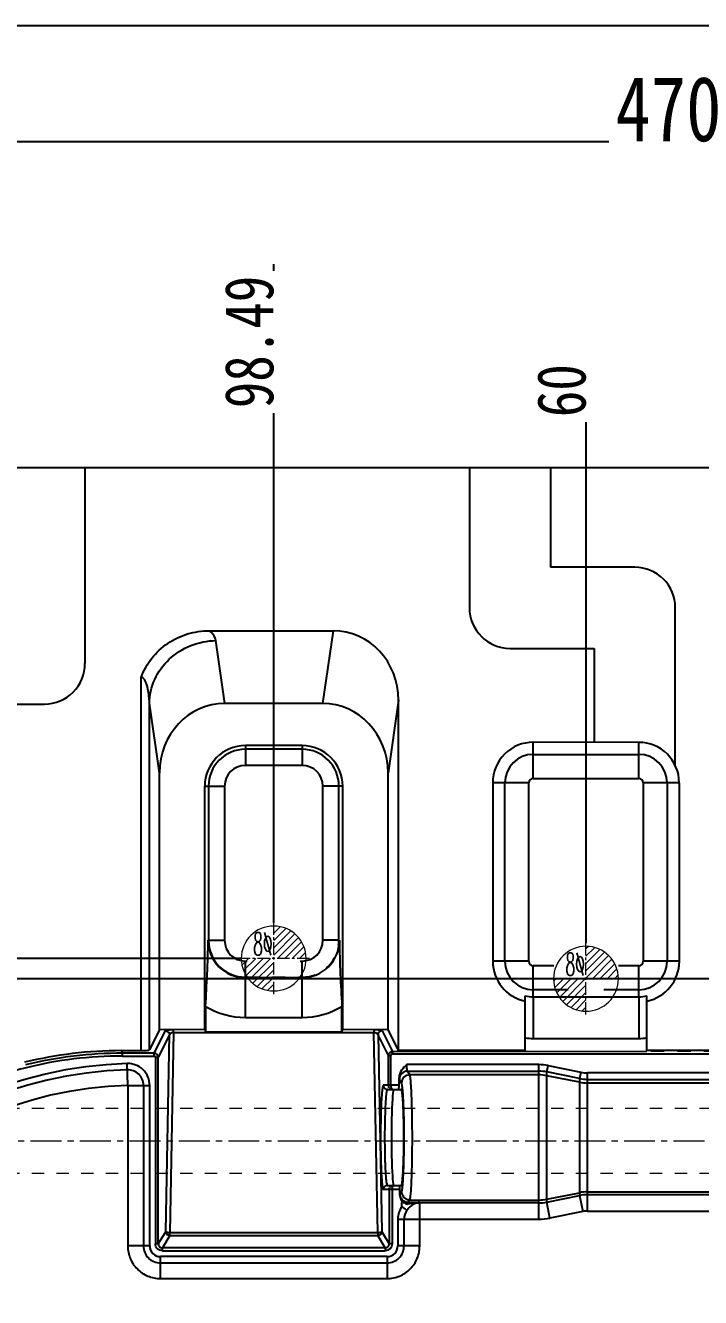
# Model space of a CAD drawing. Header units: millimetres. Extents: x 4797 to 6967, y -10922 to -3169.
# Drawn here: x 5424.9 to 5508.1, y -5770.3 to -5613.5 of the extents above; entities that cross this region are included whole.
import ezdxf
from ezdxf.enums import TextEntityAlignment as Align

# ---------------------------------------------------------------- set-up
doc = ezdxf.new("R2010")
doc.units = ezdxf.units.MM
doc.header["$LTSCALE"] = 16.335
doc.header["$PDMODE"] = 3
doc.header["$PDSIZE"] = 0.3125
doc.linetypes.add('CENTER', pattern=[0.6, 0.375, -0.075, 0.075, -0.075])
doc.linetypes.add('HIDDEN', pattern=[0.2, 0.1, -0.1])
doc.layers.get('0').update_dxf_attribs({"linetype": 'CONTINUOUS'})
doc.layers.get('Defpoints').update_dxf_attribs({"linetype": 'CONTINUOUS'})
doc.layers.add('cool', color=153, linetype='HIDDEN', lineweight=9)
doc.layers.add('epin', color=13, linetype='CONTINUOUS', lineweight=9)
doc.layers.add('DEFAULT_2', color=8, linetype='HIDDEN')
doc.styles.get("Standard").update_dxf_attribs({"font": 'txt', "width": 0.8})
doc.styles.add('TXT05', font='txt.shx', dxfattribs={"width": 0.5, "bigfont": 'gbcbig.shx'})
doc.dimstyles.new('ISO-25', dxfattribs={"dimtxt": 8, "dimasz": 6, "dimexe": 0, "dimexo": 0, "dimgap": 0, "dimtad": 1, "dimdsep": 46, "dimtxsty": 'Standard', "dimcen": 0, "dimclrd": 4, "dimclre": 4, "dimclrt": 6, "dimazin": 0, "dimtfac": 1, "dimtofl": 0, "dimtmove": 0, "dimatfit": 3, "dimfxl": 0, "dimarcsym": 0})

# ---------------------------------------------------------------- blocks, each defined once
blk = doc.blocks.new('147')
at = {"layer": 'cool', "ltscale": 0.932966}
for p, q in [((229.57, -3849.57), (-211.77, -3849.57)), ((229.57, -3857.57), (-211.77, -3857.57))]:
    blk.add_line(p, q, dxfattribs=at)
at = {"layer": 'cool', "color": 1, "linetype": 'CENTER', "ltscale": 0.621977}
blk.add_line((243.9, -3853.57), (-226.1, -3853.57), dxfattribs=at)
blk = doc.blocks.new('*D199')
at = {"color": 4, "lineweight": -2, "transparency": 16777216}
for p, q in [((5318.98, -5723.85), (5318.98, -5627.83)), ((5782.98, -5627.83), (5324.98, -5627.83)), ((5788.98, -5723.85), (5788.98, -5627.83))]:
    blk.add_line(p, q, dxfattribs=at)
at = {"color": 4, "transparency": 16777216}
for points in [[(5324.98, -5626.83), (5324.98, -5628.83), (5318.98, -5627.83)], [(5782.98, -5626.83), (5782.98, -5628.83), (5788.98, -5627.83)]]:
    blk.add_solid(points, dxfattribs=at)
at = {"layer": 'Defpoints', "color": 0, "transparency": 16777216}
for p in [(5318.98, -5627.83), (5318.98, -5723.85), (5788.98, -5723.85)]:
    blk.add_point(p, dxfattribs=at)
at = {"color": 6, "transparency": 16777216, "insert": (5504.14, -5623.83), "char_height": 8, "attachment_point": 5, "bg_fill": 3, "box_fill_scale": 1.1, "bg_fill_color": 256, "bg_fill_true_color": 13158600, "bg_fill_transparency": 0}
blk.add_mtext('470', dxfattribs=at)
blk = doc.blocks.new('*D150')
at = {"color": 4, "lineweight": -2, "transparency": 16777216}
for p, q in [((5335.25, -5766.99), (5323.25, -5767.99)), ((5378.08, -5766.99), (5335.25, -5766.99)), ((5323.25, -5767.99), (5304.85, -5767.99))]:
    blk.add_line(p, q, dxfattribs=at)
at = {"layer": 'Defpoints', "color": 0, "transparency": 16777216}
for p in [(5378.08, -5766.99), (5553.98, -5857.99)]:
    blk.add_point(p, dxfattribs=at)
at = {"color": 6, "transparency": 16777216, "insert": (5308.05, -5764.99), "char_height": 6, "attachment_point": 5, "bg_fill": 3, "box_fill_scale": 1.1, "bg_fill_color": 256, "bg_fill_true_color": 13158600, "bg_fill_transparency": 0}
blk.add_mtext('91', dxfattribs=at)
at = {"layer": 'Defpoints', "color": 0, "transparency": 16777216}
blk.add_point((5311.25, -5767.99), dxfattribs=at)
blk = doc.blocks.new('*D151')
at = {"color": 4, "lineweight": -2, "transparency": 16777216}
blk.add_line((5350.16, -5750.99), (5300.85, -5750.99), dxfattribs=at)
at = {"layer": 'Defpoints', "color": 0, "transparency": 16777216}
for p in [(5350.16, -5750.99), (5553.98, -5857.99)]:
    blk.add_point(p, dxfattribs=at)
at = {"color": 6, "transparency": 16777216, "insert": (5306.05, -5747.99), "char_height": 6, "attachment_point": 5, "bg_fill": 3, "box_fill_scale": 1.1, "bg_fill_color": 256, "bg_fill_true_color": 13158600, "bg_fill_transparency": 0}
blk.add_mtext('107', dxfattribs=at)
at = {"layer": 'Defpoints', "color": 0, "transparency": 16777216}
blk.add_point((5311.25, -5750.99), dxfattribs=at)
blk = doc.blocks.new('*D152')
at = {"color": 4, "lineweight": -2, "transparency": 16777216}
for p, q in [((5323.25, -5728.99), (5300.05, -5728.99)), ((5335.25, -5730.99), (5323.25, -5728.99)), ((5529.58, -5730.99), (5335.25, -5730.99))]:
    blk.add_line(p, q, dxfattribs=at)
at = {"layer": 'Defpoints', "color": 0, "transparency": 16777216}
for p in [(5529.58, -5730.99), (5553.98, -5857.99)]:
    blk.add_point(p, dxfattribs=at)
at = {"color": 6, "transparency": 16777216, "insert": (5305.65, -5725.99), "char_height": 6, "attachment_point": 5, "bg_fill": 3, "box_fill_scale": 1.1, "bg_fill_color": 256, "bg_fill_true_color": 13158600, "bg_fill_transparency": 0}
blk.add_mtext('127', dxfattribs=at)
at = {"layer": 'Defpoints', "color": 0, "transparency": 16777216}
blk.add_point((5311.25, -5728.99), dxfattribs=at)
blk = doc.blocks.new('*D153')
at = {"color": 4, "lineweight": -2, "transparency": 16777216}
for p, q in [((5323.25, -5718.44), (5293.65, -5718.44)), ((5335.25, -5728.49), (5323.25, -5718.44)), ((5451.49, -5728.49), (5335.25, -5728.49))]:
    blk.add_line(p, q, dxfattribs=at)
at = {"layer": 'Defpoints', "color": 0, "transparency": 16777216}
for p in [(5451.49, -5728.49), (5553.98, -5857.99)]:
    blk.add_point(p, dxfattribs=at)
at = {"color": 6, "transparency": 16777216, "insert": (5302.45, -5715.44), "char_height": 6, "attachment_point": 5, "bg_fill": 3, "box_fill_scale": 1.1, "bg_fill_color": 256, "bg_fill_true_color": 13158600, "bg_fill_transparency": 0}
blk.add_mtext('129.5', dxfattribs=at)
at = {"layer": 'Defpoints', "color": 0, "transparency": 16777216}
blk.add_point((5311.25, -5718.44), dxfattribs=at)
blk = doc.blocks.new('*D154')
at = {"color": 4, "lineweight": -2, "transparency": 16777216}
for p, q in [((5335.25, -5735.49), (5323.25, -5738.92)), ((5410.58, -5735.49), (5335.25, -5735.49)), ((5323.25, -5738.92), (5293.65, -5738.92))]:
    blk.add_line(p, q, dxfattribs=at)
at = {"layer": 'Defpoints', "color": 0, "transparency": 16777216}
for p in [(5410.58, -5735.49), (5553.98, -5857.99)]:
    blk.add_point(p, dxfattribs=at)
at = {"color": 6, "transparency": 16777216, "insert": (5302.45, -5735.92), "char_height": 6, "attachment_point": 5, "bg_fill": 3, "box_fill_scale": 1.1, "bg_fill_color": 256, "bg_fill_true_color": 13158600, "bg_fill_transparency": 0}
blk.add_mtext('122.5', dxfattribs=at)
at = {"layer": 'Defpoints', "color": 0, "transparency": 16777216}
blk.add_point((5311.25, -5738.92), dxfattribs=at)
blk = doc.blocks.new('*D155')
at = {"color": 4, "lineweight": -2, "transparency": 16777216}
blk.add_line((5348.98, -5697.99), (5300.85, -5697.99), dxfattribs=at)
at = {"layer": 'Defpoints', "color": 0, "transparency": 16777216}
for p in [(5348.98, -5697.99), (5553.98, -5857.99)]:
    blk.add_point(p, dxfattribs=at)
at = {"color": 6, "transparency": 16777216, "insert": (5306.05, -5694.99), "char_height": 6, "attachment_point": 5, "bg_fill": 3, "box_fill_scale": 1.1, "bg_fill_color": 256, "bg_fill_true_color": 13158600, "bg_fill_transparency": 0}
blk.add_mtext('160', dxfattribs=at)
at = {"layer": 'Defpoints', "color": 0, "transparency": 16777216}
blk.add_point((5311.25, -5697.99), dxfattribs=at)
blk = doc.blocks.new('*D157')
at = {"color": 4, "lineweight": -2, "transparency": 16777216}
blk.add_line((5493.98, -5726.59), (5493.98, -5654.91), dxfattribs=at)
at = {"layer": 'Defpoints', "color": 0, "transparency": 16777216}
for p in [(5493.98, -5726.59), (5553.98, -5857.99)]:
    blk.add_point(p, dxfattribs=at)
at = {"color": 6, "transparency": 16777216, "insert": (5490.98, -5658.51), "char_height": 6, "attachment_point": 5, "rotation": 90, "bg_fill": 3, "box_fill_scale": 1.1, "bg_fill_color": 256, "bg_fill_true_color": 13158600, "bg_fill_transparency": 0}
blk.add_mtext('60', dxfattribs=at)
at = {"layer": 'Defpoints', "color": 0, "transparency": 16777216}
blk.add_point((5493.98, -5662.11), dxfattribs=at)
blk = doc.blocks.new('*D158')
at = {"color": 4, "lineweight": -2, "transparency": 16777216}
for p, q in [((5455.49, -5674.11), (5455.49, -5642.91)), ((5455.49, -5686.11), (5455.49, -5674.11)), ((5455.49, -5724.09), (5455.49, -5686.11))]:
    blk.add_line(p, q, dxfattribs=at)
at = {"layer": 'Defpoints', "color": 0, "transparency": 16777216}
for p in [(5455.49, -5662.11), (5455.49, -5724.09), (5553.98, -5857.99)]:
    blk.add_point(p, dxfattribs=at)
at = {"color": 6, "transparency": 16777216, "insert": (5452.49, -5652.51), "char_height": 6, "attachment_point": 5, "rotation": 90, "bg_fill": 3, "box_fill_scale": 1.1, "bg_fill_color": 256, "bg_fill_true_color": 13158600, "bg_fill_transparency": 0}
blk.add_mtext('98.49', dxfattribs=at)
blk = doc.blocks.new('*D159')
at = {"color": 4, "lineweight": -2, "transparency": 16777216}
for p, q in [((5413.98, -5674.11), (5413.98, -5650.91)), ((5414.98, -5686.11), (5413.98, -5674.11)), ((5414.98, -5731.59), (5414.98, -5686.11))]:
    blk.add_line(p, q, dxfattribs=at)
at = {"layer": 'Defpoints', "color": 0, "transparency": 16777216}
for p in [(5414.98, -5731.59), (5553.98, -5857.99)]:
    blk.add_point(p, dxfattribs=at)
at = {"color": 6, "transparency": 16777216, "insert": (5410.98, -5656.51), "char_height": 6, "attachment_point": 5, "rotation": 90, "bg_fill": 3, "box_fill_scale": 1.1, "bg_fill_color": 256, "bg_fill_true_color": 13158600, "bg_fill_transparency": 0}
blk.add_mtext('139', dxfattribs=at)
at = {"layer": 'Defpoints', "color": 0, "transparency": 16777216}
blk.add_point((5413.98, -5662.11), dxfattribs=at)
blk = doc.blocks.new('*D160')
at = {"color": 4, "lineweight": -2, "transparency": 16777216}
for p, q in [((5390.11, -5674.11), (5390.11, -5646.11)), ((5382.48, -5686.11), (5390.11, -5674.11)), ((5382.48, -5762.59), (5382.48, -5686.11))]:
    blk.add_line(p, q, dxfattribs=at)
at = {"layer": 'Defpoints', "color": 0, "transparency": 16777216}
for p in [(5382.48, -5762.59), (5553.98, -5857.99)]:
    blk.add_point(p, dxfattribs=at)
at = {"color": 6, "transparency": 16777216, "insert": (5387.11, -5654.11), "char_height": 6, "attachment_point": 5, "rotation": 90, "bg_fill": 3, "box_fill_scale": 1.1, "bg_fill_color": 256, "bg_fill_true_color": 13158600, "bg_fill_transparency": 0}
blk.add_mtext('171.5', dxfattribs=at)
at = {"layer": 'Defpoints', "color": 0, "transparency": 16777216}
blk.add_point((5390.11, -5662.11), dxfattribs=at)
blk = doc.blocks.new('*D161')
at = {"color": 4, "lineweight": -2, "transparency": 16777216}
for p, q in [((5375.98, -5674.11), (5375.98, -5644.51)), ((5377.48, -5686.11), (5375.98, -5674.11)), ((5377.48, -5843.59), (5377.48, -5686.11))]:
    blk.add_line(p, q, dxfattribs=at)
at = {"layer": 'Defpoints', "color": 0, "transparency": 16777216}
for p in [(5377.48, -5843.59), (5553.98, -5857.99)]:
    blk.add_point(p, dxfattribs=at)
at = {"color": 6, "transparency": 16777216, "insert": (5372.98, -5653.31), "char_height": 6, "attachment_point": 5, "rotation": 90, "bg_fill": 3, "box_fill_scale": 1.1, "bg_fill_color": 256, "bg_fill_true_color": 13158600, "bg_fill_transparency": 0}
blk.add_mtext('176.5', dxfattribs=at)
at = {"layer": 'Defpoints', "color": 0, "transparency": 16777216}
blk.add_point((5375.98, -5662.11), dxfattribs=at)
blk = doc.blocks.new('*D162')
at = {"color": 4, "lineweight": -2, "transparency": 16777216}
blk.add_line((5348.98, -5694.36), (5348.98, -5650.11), dxfattribs=at)
at = {"layer": 'Defpoints', "color": 0, "transparency": 16777216}
for p in [(5348.98, -5694.36), (5553.98, -5857.99)]:
    blk.add_point(p, dxfattribs=at)
at = {"color": 6, "transparency": 16777216, "insert": (5345.98, -5656.11), "char_height": 6, "attachment_point": 5, "rotation": 90, "bg_fill": 3, "box_fill_scale": 1.1, "bg_fill_color": 256, "bg_fill_true_color": 13158600, "bg_fill_transparency": 0}
blk.add_mtext('205', dxfattribs=at)
at = {"layer": 'Defpoints', "color": 0, "transparency": 16777216}
blk.add_point((5348.98, -5662.11), dxfattribs=at)
blk = doc.blocks.new('epin_ejp_8')
at = {"layer": 'epin'}
h = blk.add_hatch(dxfattribs=at)
h.set_pattern_fill('_ANSI31', color=123, scale=0.2, angle=90, style=0)
h.set_pattern_definition([(135, (-263.1036, 1313.3417), (-0.4490128, -0.4490128), [])])
h.paths.add_polyline_path([(0, 4, 0.414214), (-4, 0), (0, 0)])
h.paths.add_polyline_path([(4, 0), (0, 0), (0, -4, 0.414214)])
at = {"layer": 'epin', "color": 1, "linetype": 'CENTER', "ltscale": 0.248791}
for p, q in [((0, -4.4), (0, 4.4)), ((-4.4, 0), (4.4, 0))]:
    blk.add_line(p, q, dxfattribs=at)
at = {"layer": 'epin'}
blk.add_circle((0, 0), 4, dxfattribs=at)
at = {"layer": 'epin', "color": 6, "style": 'TXT05', "width": 0.5}
blk.add_text('%%c8', height=2.8, dxfattribs=at).set_placement((1.33, 1.8), align=Align.MIDDLE)
blk = doc.blocks.new('1258')
at = {"layer": 'epin', "color": 4, "xscale": -1}
for p in [(-359.25, 2735.91), (-320.76, 2733.41)]:
    blk.add_blockref('epin_ejp_8', p, dxfattribs=at)

msp = doc.modelspace()

# ---------------------------------------------------------------- linework, layer by layer
at = {"color": 7, "linetype": 'Continuous'}
for p, q in [((5369.984, -5667.99), (5737.984, -5667.99)), ((5432.224, -5667.99), (5432.224, -5692.131)), ((5479.615, -5667.99), (5479.615, -5685.269)), ((5489.615, -5667.99), (5489.615, -5680.269)), ((5499.984, -5680.269), (5489.615, -5680.269)), ((5504.984, -5704.703), (5504.984, -5685.269)), ((5447.544, -5688.096), (5462.806, -5688.096)), ((5449.472, -5697.057), (5448.356, -5689.307)), ((5462.806, -5688.096), (5461.516, -5697.057)), ((5484.615, -5690.269), (5494.984, -5690.269)), ((5494.984, -5690.269), (5494.984, -5701.834)), ((5439.164, -5739.842), (5439.164, -5693.838)), ((5416.855, -5697.131), (5427.224, -5697.131)), ((5440.168, -5739.742), (5440.168, -5697.013)), ((5441.408, -5705.627), (5440.168, -5697.013)), ((5461.516, -5697.057), (5449.472, -5697.057)), ((5470.871, -5696.666), (5469.58, -5705.627)), ((5470.871, -5739.842), (5470.871, -5696.666)), ((5487.484, -5706.291), (5487.484, -5701.834)), ((5500.484, -5701.855), (5487.484, -5701.834)), ((5500.484, -5706.291), (5500.484, -5701.855)), ((5451.994, -5702.248), (5451.994, -5704.689)), ((5458.994, -5702.248), (5451.994, -5702.248)), ((5458.994, -5702.709), (5451.994, -5702.709)), ((5458.994, -5702.248), (5458.994, -5704.689)), ((5487.484, -5703.336), (5500.484, -5703.336)), ((5458.994, -5704.689), (5451.994, -5704.689)), ((5441.408, -5737.254), (5441.408, -5705.627)), ((5469.58, -5737.254), (5469.58, -5705.627)), ((5487.484, -5706.291), (5500.484, -5706.291)), ((5446.994, -5737.254), (5446.994, -5707.248)), ((5446.994, -5707.248), (5449.435, -5707.248)), ((5447.455, -5707.248), (5447.455, -5726.248)), ((5449.435, -5707.248), (5449.435, -5726.248)), ((5461.553, -5726.248), (5461.553, -5707.248)), ((5463.994, -5707.248), (5461.553, -5707.248)), ((5463.533, -5726.248), (5463.533, -5707.248)), ((5463.994, -5737.254), (5463.994, -5707.248)), ((5482.484, -5706.834), (5482.484, -5728.834)), ((5486.941, -5706.834), (5482.484, -5706.834)), ((5483.987, -5728.834), (5483.987, -5706.834)), ((5486.941, -5728.834), (5486.941, -5706.834)), ((5501.027, -5706.834), (5501.027, -5728.834)), ((5505.484, -5706.834), (5501.027, -5706.834)), ((5503.982, -5706.834), (5503.982, -5728.834)), ((5505.484, -5728.834), (5505.484, -5706.834)), ((5447.399, -5726.248), (5449.435, -5726.248)), ((5463.589, -5726.248), (5461.553, -5726.248)), ((5451.994, -5735.748), (5451.994, -5728.806)), ((5451.994, -5728.806), (5452.233, -5728.806)), ((5458.755, -5728.806), (5458.994, -5728.806)), ((5458.994, -5735.748), (5458.994, -5728.806)), ((5486.941, -5728.834), (5482.484, -5728.834)), ((5487.484, -5733.092), (5487.484, -5729.377)), ((5490.003, -5729.377), (5487.484, -5729.377)), ((5500.484, -5729.377), (5497.965, -5729.377)), ((5500.484, -5733.092), (5500.484, -5729.377)), ((5505.484, -5728.834), (5501.027, -5728.834)), ((5451.994, -5730.843), (5458.994, -5730.843)), ((5486.484, -5739.842), (5486.484, -5733.092)), ((5491.785, -5732.331), (5487.484, -5732.331)), ((5487.484, -5733.208), (5487.484, -5738.334)), ((5487.484, -5733.208), (5500.484, -5733.208)), ((5500.484, -5732.331), (5496.183, -5732.331)), ((5500.484, -5733.208), (5500.484, -5738.334)), ((5501.484, -5739.842), (5501.484, -5733.092)), ((5447.093, -5734.386), (5447.093, -5737.512)), ((5463.896, -5737.512), (5463.896, -5734.386)), ((5451.994, -5735.748), (5458.994, -5735.748)), ((5441.408, -5737.254), (5440.168, -5739.742)), ((5440.767, -5740.158), (5442.141, -5737.401)), ((5442.643, -5737.9), (5441.268, -5740.658)), ((5447.041, -5737.29), (5441.408, -5737.254)), ((5442.181, -5762.13), (5442.643, -5737.9)), ((5443.153, -5737.617), (5442.683, -5762.301)), ((5443.153, -5737.617), (5443.153, -5737.29)), ((5443.153, -5737.617), (5467.835, -5737.617)), ((5447.041, -5737.29), (5446.994, -5737.254)), ((5447.093, -5737.512), (5463.896, -5737.512)), ((5463.947, -5737.29), (5463.994, -5737.254)), ((5469.58, -5737.254), (5463.947, -5737.29)), ((5467.835, -5737.29), (5467.835, -5737.617)), ((5468.306, -5762.301), (5467.835, -5737.617)), ((5468.345, -5737.9), (5468.808, -5762.13)), ((5469.618, -5740.452), (5468.345, -5737.9)), ((5468.847, -5737.401), (5470.119, -5739.951)), ((5470.871, -5739.842), (5469.58, -5737.254)), ((5487.484, -5738.334), (5500.484, -5738.334)), ((5436.695, -5739.842), (5436.853, -5740.158)), ((5436.695, -5739.842), (5439.165, -5739.842)), ((5436.853, -5740.508), (5436.853, -5740.158)), ((5440.767, -5740.158), (5436.853, -5740.158)), ((5436.853, -5740.508), (5440.766, -5740.508)), ((5440.766, -5740.508), (5440.766, -5740.158)), ((5440.917, -5740.658), (5440.917, -5763.654)), ((5440.917, -5740.658), (5441.268, -5740.658)), ((5441.268, -5763.654), (5441.268, -5740.658)), ((5469.618, -5744.11), (5469.618, -5740.452)), ((5469.618, -5740.452), (5469.919, -5740.452)), ((5469.919, -5744.11), (5469.919, -5740.452)), ((5470.119, -5739.951), (5501.484, -5739.916)), ((5470.119, -5739.951), (5470.119, -5740.251)), ((5470.119, -5740.251), (5637.849, -5740.251)), ((5486.484, -5739.842), (5470.871, -5739.842)), ((5526.484, -5739.842), (5501.484, -5739.842)), ((5437.507, -5744.129), (5437.428, -5741.433)), ((5488.162, -5741.571), (5471.893, -5741.571)), ((5472.255, -5742.833), (5471.979, -5742.372)), ((5471.979, -5742.372), (5488.162, -5742.372)), ((5488.162, -5760.618), (5488.162, -5741.571)), ((5489.147, -5742.471), (5489.305, -5741.685)), ((5489.147, -5758.518), (5489.147, -5742.471)), ((5493.196, -5743.283), (5489.147, -5742.471)), ((5489.305, -5741.685), (5493.354, -5742.498)), ((5493.354, -5742.498), (5493.196, -5743.283)), ((5494.182, -5759.609), (5494.182, -5742.58)), ((5613.787, -5742.58), (5494.182, -5742.58)), ((5437.507, -5744.129), (5437.507, -5763.912)), ((5437.507, -5744.129), (5440.203, -5744.129)), ((5439.433, -5744.129), (5439.433, -5763.912)), ((5440.203, -5763.912), (5440.203, -5744.129)), ((5470.939, -5744.11), (5468.997, -5744.11)), ((5470.939, -5744.11), (5470.939, -5743.165)), ((5471.252, -5743.834), (5470.976, -5743.374)), ((5488.162, -5742.833), (5472.255, -5742.833)), ((5493.196, -5743.737), (5489.147, -5742.93)), ((5493.196, -5743.283), (5493.196, -5757.705)), ((5494.182, -5743.381), (5613.787, -5743.381)), ((5613.787, -5743.834), (5494.182, -5743.834)), ((5469.618, -5744.613), (5471.218, -5744.613)), ((5469.499, -5756.472), (5471.218, -5756.472)), ((5471.045, -5756.974), (5468.997, -5756.974)), ((5469.721, -5756.974), (5469.721, -5763.654)), ((5470.072, -5756.974), (5470.072, -5763.654)), ((5471.045, -5757.659), (5471.045, -5756.974)), ((5471.067, -5757.559), (5471.252, -5757.25)), ((5472.16, -5758.41), (5472.255, -5758.251)), ((5472.255, -5758.251), (5488.162, -5758.251)), ((5489.147, -5758.154), (5493.196, -5757.347)), ((5489.147, -5758.518), (5493.196, -5757.705)), ((5493.196, -5757.705), (5493.59, -5759.668)), ((5494.182, -5757.25), (5613.787, -5757.25)), ((5613.787, -5757.607), (5494.182, -5757.607)), ((5471.909, -5759.506), (5471.28, -5759.061)), ((5472.07, -5758.56), (5473.448, -5758.56)), ((5473.448, -5758.56), (5473.482, -5758.616)), ((5473.482, -5763.912), (5473.482, -5758.616)), ((5488.162, -5758.616), (5473.482, -5758.616)), ((5489.541, -5760.481), (5489.147, -5758.518)), ((5493.59, -5759.668), (5489.541, -5760.481)), ((5494.182, -5759.609), (5613.787, -5759.609)), ((5470.785, -5760.618), (5470.785, -5763.912)), ((5470.785, -5760.618), (5488.162, -5760.618)), ((5471.555, -5763.912), (5471.555, -5760.618)), ((5441.268, -5763.654), (5442.093, -5762.277)), ((5442.683, -5762.63), (5441.768, -5764.157)), ((5442.683, -5762.63), (5442.683, -5762.301)), ((5468.306, -5762.301), (5442.683, -5762.301)), ((5442.683, -5762.63), (5468.306, -5762.63)), ((5468.306, -5762.301), (5468.306, -5762.63)), ((5469.22, -5764.157), (5468.306, -5762.63)), ((5468.896, -5762.277), (5469.721, -5763.654)), ((5440.203, -5763.912), (5437.507, -5763.912)), ((5441.268, -5763.654), (5440.917, -5763.654)), ((5441.768, -5764.507), (5441.768, -5764.157)), ((5469.22, -5764.157), (5441.768, -5764.157)), ((5441.768, -5764.507), (5469.22, -5764.507)), ((5469.22, -5764.157), (5469.22, -5764.507)), ((5470.072, -5763.654), (5469.721, -5763.654)), ((5473.482, -5763.912), (5470.785, -5763.912)), ((5441.521, -5767.927), (5441.521, -5765.23)), ((5469.467, -5765.23), (5441.521, -5765.23)), ((5441.521, -5766), (5469.467, -5766)), ((5469.467, -5765.23), (5469.467, -5767.927)), ((5441.522, -5767.927), (5469.467, -5767.927))]:
    msp.add_line(p, q, dxfattribs=at)
msp.add_lwpolyline([(6001.378, -6133.841), (5246.546, -6133.841), (5246.546, -5613.499), (6001.378, -5613.499)], close=True)
for centre, radius, start, end in [((5499.984, -5685.269), 5, 0, 90), ((5484.615, -5685.269), 5, 180, 270), ((5427.224, -5692.131), 5, 270, 0), ((5487.484, -5706.834), 5, 89.99987, 180), ((5500.484, -5706.834), 4.979, 0, 90), ((5451.994, -5707.248), 5, 90, 180), ((5451.994, -5707.248), 4.539, 90, 180), ((5458.994, -5707.248), 5, 0, 90), ((5458.994, -5707.248), 4.539, 0, 90), ((5487.484, -5706.834), 3.498, 90, 180), ((5500.484, -5706.834), 3.498, 0, 90), ((5451.994, -5707.248), 2.559, 90, 180), ((5458.994, -5707.248), 2.559, 0, 90), ((5487.484, -5706.834), 0.543, 90, 180), ((5500.484, -5706.834), 0.543, 0, 90), ((5451.994, -5726.248), 4.595, 180, 270), ((5451.994, -5726.248), 4.539, 180, 270), ((5451.994, -5726.248), 2.559, 180, 270), ((5458.994, -5726.248), 4.595, 270, 0), ((5458.994, -5726.248), 2.559, 270, 0), ((5487.484, -5728.834), 5, 180, 258.46299), ((5487.484, -5728.834), 3.498, 180, 270), ((5487.484, -5728.834), 0.543, 180, 270), ((5500.484, -5728.834), 3.498, 270, 0), ((5500.484, -5728.834), 0.543, 270, 0), ((5500.484, -5728.834), 5, 281.53701, 0), ((5487.484, -5728.834), 4.374, 256.78541, 270), ((5500.484, -5728.834), 4.374, 270, 283.21459), ((5451.994, -5726.248), 9.5, 238.93835, 270), ((5458.994, -5726.248), 9.5, 270, 301.06165), ((5487.484, -5728.834), 9.5, 263.95767, 270), ((5500.484, -5728.834), 9.5, 270, 276.04233), ((5436.85, -5790.172), 50.014, 89.99686, 103.83476), ((5436.887, -5790.375), 49.867, 90.03937, 103.83039), ((5440.765, -5740.661), 0.503, 0.27505, 89.7691), ((5470.12, -5740.454), 0.503, 90.16049, 179.79217), ((5438.912, -5792.451), 51.039, 91.66535, 179.99998), ((5438.912, -5792.451), 50.269, 91.66535, 180), ((5436.717, -5789.814), 49.282, 103.79395, 120.00774), ((5437.507, -5744.129), 2.697, 359.99963, 91.66535), ((5437.507, -5744.129), 1.926, 0, 91.66535), ((5488.16, -5747.39), 5.819, 78.65832, 89.98883), ((5488.161, -5747.383), 5.01, 78.64587, 89.98984), ((5494.182, -5738.376), 4.204, 258.64593, 270.00211), ((5438.912, -5792.451), 48.343, 91.66535, 180), ((5469.499, -5744.111), 0.502, 179.94296, 269.97847), ((5470.129, -5744.111), 0.511, 179.97075, 195.24491), ((5488.16, -5747.889), 5.056, 78.746, 89.98683), ((5494.183, -5738.357), 5.024, 258.67402, 269.98684), ((5494.183, -5738.779), 5.056, 258.746, 269.98683), ((5470.117, -5744.118), 0.497, 221.04082, 232.04495), ((5469.499, -5756.974), 0.502, 90.02155, 180.05703), ((5471.806, -5756.974), 1.734, 177.18199, 180.01778), ((5472.258, -5757.244), 1.006, 180.33476, 240.0019), ((5488.16, -5753.196), 5.056, 270.01317, 281.254), ((5494.183, -5762.306), 5.056, 90.01317, 101.254), ((5494.183, -5762.641), 5.034, 90.01396, 101.30462), ((5473.482, -5760.618), 2.697, 144.72827, 180.00018), ((5473.482, -5760.618), 1.926, 144.72827, 180), ((5473.172, -5762.738), 4.143, 100.06987, 106.23927), ((5473.662, -5760.628), 2.082, 109.38436, 116.19061), ((5473.63, -5760.537), 1.985, 102.36708, 109.38035), ((5473.611, -5760.45), 1.896, 94.91359, 102.36055), ((5488.161, -5753.614), 5.002, 270.01042, 281.37442), ((5494.182, -5762.614), 3.004, 90.00083, 101.35211), ((5488.16, -5753.595), 7.023, 270.01138, 281.34147), ((5442.685, -5762.124), 0.507, 254.8815, 269.69629), ((5468.302, -5762.123), 0.508, 300.07584, 314.88952), ((5468.305, -5762.127), 0.503, 344.79694, 359.69316), ((5441.519, -5763.914), 2.086, 179.93807, 270.06132), ((5469.469, -5763.914), 2.086, 269.93807, 0.06132)]:
    msp.add_arc(centre, radius, start, end, dxfattribs=at)
for centre, major_axis, ratio, start_param, end_param in [((5462.659, -5696.823), (1.245, 8.648), 0.9385559, -1.4185666, 0.1343288), ((5449.619, -5705.784), (-1.245, 8.648), 0.9385552, -0.134328, 1.4185674), ((5461.369, -5705.784), (1.245, 8.648), 0.9385552, -1.4185674, 0.134328), ((5447.034, -5737.789), (0, 0.502), 0.1405408, -0.9857024, -0.1047218), ((5463.955, -5737.789), (0, 0.502), 0.1405408, 0.1047218, 0.9857024), ((5436.971, -5790.369), (-22.577, 45.279), 0.9931736, -0.4598112, -0.220579), ((5470.913, -5744.11), (0, 0.502), 0.0524078, 3.1415907, 4.712387), ((5470.302, -5750.542), (0, 5.929), 0.0524078, -0.000002, 3.1415907), ((5471.018, -5756.974), (0, 0.502), 0.0524078, -1.5707983, -0.000002)]:
    msp.add_ellipse(centre, major_axis=major_axis, ratio=ratio, start_param=start_param, end_param=end_param, dxfattribs=at)
for points, knots in [([(5439.164, -5693.838), (5439.459, -5692.991), (5440.357, -5691.391), (5442.37, -5689.543), (5444.837, -5688.366), (5446.645, -5688.096), (5447.544, -5688.096)], [0, 0, 0, 0, 0.2497051, 0.4996602, 0.7497525, 1, 1, 1, 1]), ([(5440.168, -5697.013), (5440.187, -5696.016), (5440.654, -5693.985), (5442.5, -5691.452), (5445.192, -5689.748), (5447.302, -5689.325), (5448.356, -5689.307)], [0, 0, 0, 0, 0.2424884, 0.4902521, 0.7436809, 1, 1, 1, 1]), ([(5448.356, -5689.307), (5448.341, -5689.201), (5448.206, -5688.721), (5447.845, -5688.338), (5447.544, -5688.096)], [0, 0, 0, 0, 0.2177011, 1, 1, 1, 1]), ([(5440.168, -5697.013), (5440.163, -5696.724), (5440.131, -5696.145), (5440.031, -5695.426), (5439.893, -5694.863), (5439.757, -5694.447), (5439.583, -5694.122), (5439.388, -5693.898), (5439.239, -5693.838), (5439.164, -5693.838)], [0, 0, 0, 0, 0.2485494, 0.4973378, 0.6218363, 0.7468111, 0.8720781, 0.9356314, 1, 1, 1, 1]), ([(5447.093, -5734.386), (5447.166, -5733.058), (5447.311, -5730.348), (5447.399, -5727.633), (5447.399, -5726.248)], [0, 0, 0, 0, 0.4896286, 1, 1, 1, 1]), ([(5463.589, -5726.248), (5463.589, -5727.633), (5463.678, -5730.348), (5463.822, -5733.058), (5463.896, -5734.386)], [0, 0, 0, 0, 0.5103729, 1, 1, 1, 1]), ([(5443.153, -5737.29), (5443.023, -5737.29), (5442.784, -5737.295), (5442.476, -5737.317), (5442.274, -5737.344), (5442.177, -5737.374), (5442.146, -5737.391), (5442.141, -5737.401)], [0, 0, 0, 0, 0.3815424, 0.6963187, 0.9060046, 0.9668509, 1, 1, 1, 1]), ([(5442.142, -5737.401), (5442.269, -5737.401), (5442.534, -5737.508), (5442.642, -5737.773), (5442.643, -5737.9)], [0, 0, 0, 0, 0.5006775, 1, 1, 1, 1]), ([(5443.153, -5737.617), (5443.08, -5737.619), (5442.889, -5737.641), (5442.658, -5737.772), (5442.643, -5737.9)], [0, 0, 0, 0, 0.3621797, 1, 1, 1, 1]), ([(5468.847, -5737.401), (5468.842, -5737.391), (5468.811, -5737.374), (5468.714, -5737.344), (5468.512, -5737.317), (5468.204, -5737.295), (5467.965, -5737.29), (5467.835, -5737.29)], [0, 0, 0, 0, 0.0331346, 0.093964, 0.3036968, 0.6185368, 1, 1, 1, 1]), ([(5468.345, -5737.9), (5468.341, -5737.864), (5468.29, -5737.759), (5468.103, -5737.649), (5467.932, -5737.619), (5467.835, -5737.617)], [0, 0, 0, 0, 0.1769883, 0.5315647, 1, 1, 1, 1]), ([(5468.847, -5737.401), (5468.719, -5737.401), (5468.454, -5737.508), (5468.346, -5737.773), (5468.345, -5737.9)], [0, 0, 0, 0, 0.5007245, 1, 1, 1, 1]), ([(5439.165, -5739.842), (5439.29, -5739.842), (5439.521, -5739.838), (5439.824, -5739.819), (5440.029, -5739.795), (5440.129, -5739.767), (5440.163, -5739.752), (5440.168, -5739.742)], [0, 0, 0, 0, 0.3671492, 0.6828416, 0.9019116, 0.9663711, 1, 1, 1, 1]), ([(5440.917, -5740.658), (5440.917, -5740.62), (5440.882, -5740.543), (5440.805, -5740.508), (5440.766, -5740.508)], [0, 0, 0, 0, 0.500215, 1, 1, 1, 1]), ([(5470.119, -5740.251), (5470.068, -5740.251), (5469.965, -5740.298), (5469.919, -5740.401), (5469.919, -5740.452)], [0, 0, 0, 0, 0.4999525, 1, 1, 1, 1]), ([(5471.893, -5741.571), (5471.656, -5741.783), (5471.188, -5742.215), (5470.939, -5742.849), (5470.939, -5743.165)], [0, 0, 0, 0, 0.502148, 1, 1, 1, 1]), ([(5471.979, -5742.372), (5471.724, -5742.374), (5471.193, -5742.588), (5470.977, -5743.118), (5470.976, -5743.374)], [0, 0, 0, 0, 0.5004293, 1, 1, 1, 1]), ([(5471.979, -5742.372), (5471.956, -5742.355), (5471.94, -5742.257), (5471.911, -5742.095), (5471.897, -5741.849), (5471.893, -5741.669), (5471.893, -5741.571)], [0, 0, 0, 0, 0.1063669, 0.3278358, 0.6393716, 1, 1, 1, 1]), ([(5468.997, -5744.11), (5468.971, -5744.11), (5468.932, -5744.223), (5468.896, -5744.386), (5468.853, -5744.702), (5468.831, -5744.939), (5468.819, -5745.078)], [0, 0, 0, 0, 0.0781111, 0.2693758, 0.5783022, 1, 1, 1, 1]), ([(5469.919, -5744.11), (5469.919, -5744.222), (5469.937, -5744.391), (5470.017, -5744.579), (5470.078, -5744.606)], [0, 0, 0, 0, 0.6256114, 1, 1, 1, 1]), ([(5472.255, -5742.833), (5472, -5742.834), (5471.469, -5743.049), (5471.253, -5743.579), (5471.252, -5743.834)], [0, 0, 0, 0, 0.5004293, 1, 1, 1, 1]), ([(5471.316, -5744.057), (5471.311, -5744.031), (5471.295, -5743.956), (5471.278, -5743.878), (5471.252, -5743.834)], [0, 0, 0, 0, 0.3381442, 1, 1, 1, 1]), ([(5471.465, -5745.685), (5471.447, -5745.354), (5471.411, -5744.811), (5471.355, -5744.267), (5471.316, -5744.057)], [0, 0, 0, 0, 0.6072244, 1, 1, 1, 1]), ([(5472.35, -5757.777), (5472.402, -5757.341), (5472.47, -5756.243), (5472.54, -5754.338), (5472.577, -5752.006), (5472.581, -5749.511), (5472.553, -5747.456), (5472.51, -5745.942), (5472.473, -5744.981), (5472.427, -5744.177), (5472.382, -5743.55), (5472.325, -5743.125), (5472.291, -5742.901), (5472.255, -5742.833)], [0, 0, 0, 0, 0.0880143, 0.2203144, 0.3821741, 0.5554308, 0.7205443, 0.7941718, 0.8590382, 0.9133476, 0.9556128, 0.9847114, 1, 1, 1, 1]), ([(5468.819, -5745.078), (5468.758, -5745.8), (5468.69, -5747.495), (5468.648, -5750.188), (5468.674, -5752.961), (5468.734, -5754.763), (5468.786, -5755.565)], [0, 0, 0, 0, 0.2072393, 0.4846496, 0.7702278, 1, 1, 1, 1]), ([(5469.321, -5745.505), (5469.283, -5745.922), (5469.227, -5746.889), (5469.177, -5748.48), (5469.156, -5750.285), (5469.166, -5751.84), (5469.191, -5753.048), (5469.218, -5753.872), (5469.251, -5754.608), (5469.29, -5755.238), (5469.334, -5755.746), (5469.38, -5756.117), (5469.425, -5756.343), (5469.461, -5756.444), (5469.487, -5756.472), (5469.499, -5756.472)], [0, 0, 0, 0, 0.1142446, 0.2640209, 0.4339064, 0.6063012, 0.6878116, 0.763331, 0.8308808, 0.8887343, 0.9354206, 0.9698135, 0.9911757, 0.9969708, 1, 1, 1, 1]), ([(5469.499, -5744.613), (5469.474, -5744.613), (5469.433, -5744.714), (5469.398, -5744.867), (5469.355, -5745.158), (5469.332, -5745.376), (5469.321, -5745.505)], [0, 0, 0, 0, 0.0801933, 0.2716165, 0.5797638, 1, 1, 1, 1]), ([(5471.337, -5745.065), (5471.329, -5745), (5471.313, -5744.889), (5471.284, -5744.747), (5471.259, -5744.662), (5471.233, -5744.617), (5471.218, -5744.613)], [0, 0, 0, 0, 0.4123284, 0.7121491, 0.9040911, 1, 1, 1, 1]), ([(5471.337, -5756.02), (5471.375, -5755.723), (5471.429, -5754.995), (5471.511, -5753.17), (5471.542, -5750.542), (5471.511, -5747.915), (5471.429, -5746.09), (5471.375, -5745.361), (5471.337, -5745.065)], [0, 0, 0, 0, 0.0818009, 0.1995717, 0.4999996, 0.8004276, 0.9181987, 1, 1, 1, 1]), ([(5471.431, -5755.951), (5471.483, -5755.222), (5471.546, -5753.56), (5471.584, -5750.941), (5471.563, -5748.249), (5471.509, -5746.488), (5471.465, -5745.685)], [0, 0, 0, 0, 0.2136621, 0.4855191, 0.7649757, 1, 1, 1, 1]), ([(5468.786, -5755.565), (5468.799, -5755.766), (5468.826, -5756.117), (5468.872, -5756.554), (5468.92, -5756.822), (5468.957, -5756.939), (5468.985, -5756.974), (5468.997, -5756.974)], [0, 0, 0, 0, 0.4205879, 0.7308724, 0.9231965, 0.9746427, 1, 1, 1, 1]), ([(5469.721, -5756.974), (5469.721, -5756.873), (5469.783, -5756.668), (5469.952, -5756.537), (5470.044, -5756.503)], [0, 0, 0, 0, 0.5070101, 1, 1, 1, 1]), ([(5471.218, -5756.472), (5471.233, -5756.468), (5471.259, -5756.422), (5471.284, -5756.338), (5471.313, -5756.195), (5471.329, -5756.084), (5471.337, -5756.02)], [0, 0, 0, 0, 0.095906, 0.2878467, 0.5876685, 1, 1, 1, 1]), ([(5471.252, -5757.25), (5471.289, -5757.188), (5471.325, -5756.973), (5471.357, -5756.768), (5471.372, -5756.63)], [0, 0, 0, 0, 0.3430978, 1, 1, 1, 1]), ([(5471.372, -5756.63), (5471.377, -5756.58), (5471.401, -5756.354), (5471.419, -5756.128), (5471.431, -5755.951)], [0, 0, 0, 0, 0.2193401, 1, 1, 1, 1]), ([(5472.07, -5758.56), (5471.815, -5758.559), (5471.284, -5758.345), (5471.068, -5757.814), (5471.067, -5757.559)], [0, 0, 0, 0, 0.5004293, 1, 1, 1, 1]), ([(5472.255, -5758.251), (5472.282, -5758.2), (5472.313, -5758.039), (5472.338, -5757.88), (5472.35, -5757.777)], [0, 0, 0, 0, 0.3559555, 1, 1, 1, 1]), ([(5471.323, -5758.452), (5471.372, -5758.488), (5471.585, -5758.624), (5471.826, -5758.716), (5472.014, -5758.761)], [0, 0, 0, 0, 0.2375431, 1, 1, 1, 1]), ([(5472.014, -5758.761), (5472.019, -5758.714), (5472.032, -5758.651), (5472.05, -5758.572), (5472.07, -5758.56)], [0, 0, 0, 0, 0.67087, 1, 1, 1, 1]), ([(5472.743, -5758.76), (5472.692, -5758.783), (5472.483, -5758.896), (5472.299, -5759.052), (5472.174, -5759.182)], [0, 0, 0, 0, 0.237924, 1, 1, 1, 1]), ([(5472.743, -5758.76), (5472.723, -5758.764), (5472.616, -5758.767), (5472.515, -5758.711), (5472.448, -5758.659)], [0, 0, 0, 0, 0.1953573, 1, 1, 1, 1]), ([(5442.228, -5762.195), (5442.221, -5762.19), (5442.201, -5762.173), (5442.184, -5762.148), (5442.181, -5762.13)], [0, 0, 0, 0, 0.2994222, 1, 1, 1, 1]), ([(5442.509, -5762.288), (5442.48, -5762.284), (5442.383, -5762.266), (5442.283, -5762.237), (5442.228, -5762.195)], [0, 0, 0, 0, 0.3000104, 1, 1, 1, 1]), ([(5468.808, -5762.13), (5468.803, -5762.16), (5468.736, -5762.222), (5468.661, -5762.247), (5468.613, -5762.26)], [0, 0, 0, 0, 0.378499, 1, 1, 1, 1]), ([(5437.507, -5763.912), (5437.51, -5764.434), (5437.713, -5765.491), (5438.61, -5766.824), (5439.943, -5767.721), (5440.999, -5767.923), (5441.522, -5767.927)], [0, 0, 0, 0, 0.2500107, 0.4999945, 0.7499846, 1, 1, 1, 1]), ([(5440.203, -5763.912), (5440.203, -5764.248), (5440.484, -5764.95), (5441.185, -5765.23), (5441.521, -5765.23)], [0, 0, 0, 0, 0.4999379, 1, 1, 1, 1]), ([(5441.768, -5764.507), (5441.551, -5764.507), (5441.097, -5764.325), (5440.917, -5763.871), (5440.917, -5763.654)], [0, 0, 0, 0, 0.4996062, 1, 1, 1, 1]), ([(5441.268, -5763.654), (5441.267, -5763.781), (5441.383, -5764.039), (5441.641, -5764.157), (5441.768, -5764.157)], [0, 0, 0, 0, 0.5009416, 1, 1, 1, 1]), ([(5469.22, -5764.157), (5469.347, -5764.157), (5469.605, -5764.039), (5469.721, -5763.781), (5469.721, -5763.654)], [0, 0, 0, 0, 0.4995032, 1, 1, 1, 1]), ([(5470.072, -5763.654), (5470.072, -5763.871), (5469.891, -5764.325), (5469.438, -5764.507), (5469.22, -5764.507)], [0, 0, 0, 0, 0.4997209, 1, 1, 1, 1]), ([(5469.467, -5765.23), (5469.804, -5765.23), (5470.505, -5764.95), (5470.785, -5764.248), (5470.785, -5763.912)], [0, 0, 0, 0, 0.4999379, 1, 1, 1, 1]), ([(5469.467, -5767.927), (5469.989, -5767.923), (5471.046, -5767.721), (5472.379, -5766.824), (5473.276, -5765.49), (5473.478, -5764.434), (5473.482, -5763.912)], [0, 0, 0, 0, 0.2500107, 0.4999945, 0.7499846, 1, 1, 1, 1])]:
    msp.add_open_spline(points, degree=3, knots=knots, dxfattribs=at)
for points in [[(5469.742, -5744.444), (5469.693, -5744.387), (5469.655, -5744.318), (5469.636, -5744.245)], [(5471.045, -5757.659), (5471.045, -5757.94), (5471.156, -5758.227), (5471.323, -5758.452)], [(5472.255, -5758.251), (5472.083, -5758.251), (5471.905, -5758.202), (5471.755, -5758.116)], [(5471.28, -5759.061), (5471.264, -5758.858), (5471.277, -5758.65), (5471.323, -5758.452)], [(5472.174, -5759.182), (5472.078, -5759.283), (5471.99, -5759.392), (5471.909, -5759.506)], [(5472.448, -5758.659), (5472.778, -5758.6), (5473.113, -5758.568), (5473.448, -5758.56)], [(5473.482, -5758.616), (5473.231, -5758.617), (5472.976, -5758.667), (5472.743, -5758.76)], [(5442.181, -5762.13), (5442.181, -5762.257), (5442.238, -5762.393), (5442.329, -5762.483)], [(5442.329, -5762.483), (5442.39, -5762.544), (5442.47, -5762.59), (5442.553, -5762.613)], [(5442.683, -5762.301), (5442.625, -5762.3), (5442.567, -5762.296), (5442.509, -5762.288)], [(5468.479, -5762.288), (5468.422, -5762.296), (5468.364, -5762.3), (5468.306, -5762.301)], [(5468.306, -5762.63), (5468.392, -5762.63), (5468.481, -5762.606), (5468.556, -5762.562)], [(5468.613, -5762.26), (5468.569, -5762.273), (5468.524, -5762.282), (5468.479, -5762.288)], [(5468.66, -5762.483), (5468.721, -5762.422), (5468.767, -5762.342), (5468.79, -5762.259)]]:
    msp.add_open_spline(points, degree=3, dxfattribs=at)
at = {"layer": 'DEFAULT_2', "color": 8, "linetype": 'HIDDEN'}
for p, q in [((5451.994, -5730.787), (5458.994, -5730.787)), ((5487.484, -5733.208), (5487.484, -5733.092)), ((5500.484, -5733.208), (5500.484, -5733.092)), ((5486.484, -5739.842), (5486.484, -5739.916)), ((5501.484, -5739.916), (5501.484, -5739.842)), ((5526.484, -5739.916), (5501.484, -5739.916)), ((5469.499, -5744.613), (5469.618, -5744.613)), ((5472.07, -5758.56), (5472.16, -5758.41)), ((5442.093, -5762.277), (5442.181, -5762.13)), ((5468.808, -5762.13), (5468.896, -5762.277))]:
    msp.add_line(p, q, dxfattribs=at)
for centre, radius, start, end in [((5458.994, -5726.248), 4.539, 270, 0), ((5470.113, -5744.122), 0.491, 232.04495, 242.1183), ((5470.215, -5756.96), 0.488, 90.02404, 110.51801)]:
    msp.add_arc(centre, radius, start, end, dxfattribs=at)
for points, knots in [([(5470.976, -5743.374), (5470.964, -5743.353), (5470.954, -5743.281), (5470.944, -5743.212), (5470.939, -5743.165)], [0, 0, 0, 0, 0.335757, 1, 1, 1, 1]), ([(5470.215, -5756.472), (5470.166, -5756.472), (5470.091, -5756.659), (5470.079, -5756.787), (5470.074, -5756.889)], [0, 0, 0, 0, 0.3252799, 1, 1, 1, 1]), ([(5471.045, -5757.659), (5471.046, -5757.647), (5471.052, -5757.614), (5471.055, -5757.578), (5471.067, -5757.559)], [0, 0, 0, 0, 0.358913, 1, 1, 1, 1])]:
    msp.add_open_spline(points, degree=3, knots=knots, dxfattribs=at)
msp.add_open_spline([(5470.11, -5744.613), (5470.032, -5744.613), (5469.952, -5744.593), (5469.883, -5744.557)], degree=3, dxfattribs=at)

# ---------------------------------------------------------------- block references
msp.add_blockref('147', (5545.088, -1897.424))

# ---------------------------------------------------------------- next in the draw order: dimensions: what is measured, and where the dimension line sits
dim = msp.add_linear_dim(base=(5318.984, -5627.83), p1=(5788.984, -5723.853), p2=(5318.984, -5723.853), dimstyle='ISO-25', override={"dimfxl": 1.25})
dim.commit()
dim.dimension.update_dxf_attribs({"geometry": '*D199', "text_midpoint": (5504.137, -5627.83), "dimtype": 160})
dim = msp.add_ordinate_dim(feature_location=(5378.084, -5766.99), offset=(-66.838, -1), dtype=0, origin=(5553.984, -5857.99), dimstyle='ISO-25', override={"dimtxt": 6, "dimfxl": 1.25})
dim.commit()
dim.dimension.update_dxf_attribs({"geometry": '*D150', "text_midpoint": (5308.046, -5764.99)})

# ---------------------------------------------------------------- next in the draw order: dimensions: what is measured, and where the dimension line sits
dim = msp.add_ordinate_dim(feature_location=(5350.165, -5750.99), offset=(-38.918, 0), dtype=0, origin=(5553.984, -5857.99), dimstyle='ISO-25', override={"dimtxt": 6, "dimfxl": 1.25})
dim.commit()
dim.dimension.update_dxf_attribs({"geometry": '*D151', "text_midpoint": (5306.046, -5747.99)})

# ---------------------------------------------------------------- next in the draw order: dimensions: what is measured, and where the dimension line sits
dim = msp.add_ordinate_dim(feature_location=(5529.584, -5730.99), offset=(-218.338, 2), dtype=0, origin=(5553.984, -5857.99), dimstyle='ISO-25', override={"dimtxt": 6, "dimfxl": 1.25})
dim.commit()
dim.dimension.update_dxf_attribs({"geometry": '*D152', "text_midpoint": (5305.646, -5725.99)})

# ---------------------------------------------------------------- next in the draw order: dimensions: what is measured, and where the dimension line sits
dim = msp.add_ordinate_dim(feature_location=(5451.494, -5728.49), offset=(-140.248, 10.049), dtype=0, origin=(5553.984, -5857.99), dimstyle='ISO-25', override={"dimtxt": 6, "dimfxl": 1.25})
dim.commit()
dim.dimension.update_dxf_attribs({"geometry": '*D153', "text_midpoint": (5302.446, -5715.441)})

# ---------------------------------------------------------------- next in the draw order: dimensions: what is measured, and where the dimension line sits
dim = msp.add_ordinate_dim(feature_location=(5410.584, -5735.49), offset=(-99.338, -3.426), dtype=0, origin=(5553.984, -5857.99), dimstyle='ISO-25', override={"dimtxt": 6, "dimfxl": 1.25})
dim.commit()
dim.dimension.update_dxf_attribs({"geometry": '*D154', "text_midpoint": (5302.446, -5735.915)})

# ---------------------------------------------------------------- next in the draw order: dimensions: what is measured, and where the dimension line sits
dim = msp.add_ordinate_dim(feature_location=(5348.984, -5697.99), offset=(-37.738, 0), dtype=0, origin=(5553.984, -5857.99), dimstyle='ISO-25', override={"dimtxt": 6, "dimfxl": 1.25})
dim.commit()
dim.dimension.update_dxf_attribs({"geometry": '*D155', "text_midpoint": (5306.046, -5694.99)})

# ---------------------------------------------------------------- next in the draw order: dimensions: what is measured, and where the dimension line sits
dim = msp.add_ordinate_dim(feature_location=(5493.984, -5726.59), offset=(0, 64.475), dtype=1, origin=(5553.984, -5857.99), dimstyle='ISO-25', override={"dimtxt": 6, "dimfxl": 1.25})
dim.commit()
dim.dimension.update_dxf_attribs({"geometry": '*D157', "text_midpoint": (5490.984, -5658.515)})

# ---------------------------------------------------------------- next in the draw order: dimensions: what is measured, and where the dimension line sits
dim = msp.add_ordinate_dim(feature_location=(5455.494, -5724.09), offset=(0, 61.975), dtype=1, origin=(5553.984, -5857.99), dimstyle='ISO-25', override={"dimtxt": 6, "dimfxl": 1.25})
dim.commit()
dim.dimension.update_dxf_attribs({"geometry": '*D158', "text_midpoint": (5452.494, -5652.515)})

# ---------------------------------------------------------------- next in the draw order: dimensions: what is measured, and where the dimension line sits
dim = msp.add_ordinate_dim(feature_location=(5414.984, -5731.59), offset=(-1, 69.475), dtype=1, origin=(5553.984, -5857.99), dimstyle='ISO-25', override={"dimtxt": 6, "dimfxl": 1.25})
dim.commit()
dim.dimension.update_dxf_attribs({"geometry": '*D159', "text_midpoint": (5410.984, -5656.515)})

# ---------------------------------------------------------------- next in the draw order: dimensions: what is measured, and where the dimension line sits
dim = msp.add_ordinate_dim(feature_location=(5382.484, -5762.59), offset=(7.624, 100.475), dtype=1, origin=(5553.984, -5857.99), dimstyle='ISO-25', override={"dimtxt": 6, "dimfxl": 1.25})
dim.commit()
dim.dimension.update_dxf_attribs({"geometry": '*D160', "text_midpoint": (5387.108, -5654.115)})

# ---------------------------------------------------------------- next in the draw order: dimensions: what is measured, and where the dimension line sits
dim = msp.add_ordinate_dim(feature_location=(5377.484, -5843.59), offset=(-1.5, 181.475), dtype=1, origin=(5553.984, -5857.99), dimstyle='ISO-25', override={"dimtxt": 6, "dimfxl": 1.25})
dim.commit()
dim.dimension.update_dxf_attribs({"geometry": '*D161', "text_midpoint": (5372.984, -5653.315)})

# ---------------------------------------------------------------- next in the draw order: dimensions: what is measured, and where the dimension line sits
dim = msp.add_ordinate_dim(feature_location=(5348.984, -5694.358), offset=(0, 32.243), dtype=1, origin=(5553.984, -5857.99), dimstyle='ISO-25', override={"dimtxt": 6, "dimfxl": 1.25})
dim.commit()
dim.dimension.update_dxf_attribs({"geometry": '*D162', "text_midpoint": (5345.984, -5656.115)})

# ---------------------------------------------------------------- next in the draw order: block references
msp.add_blockref('1258', (5814.739, -8464.395))

doc.saveas('drawing.dxf')
